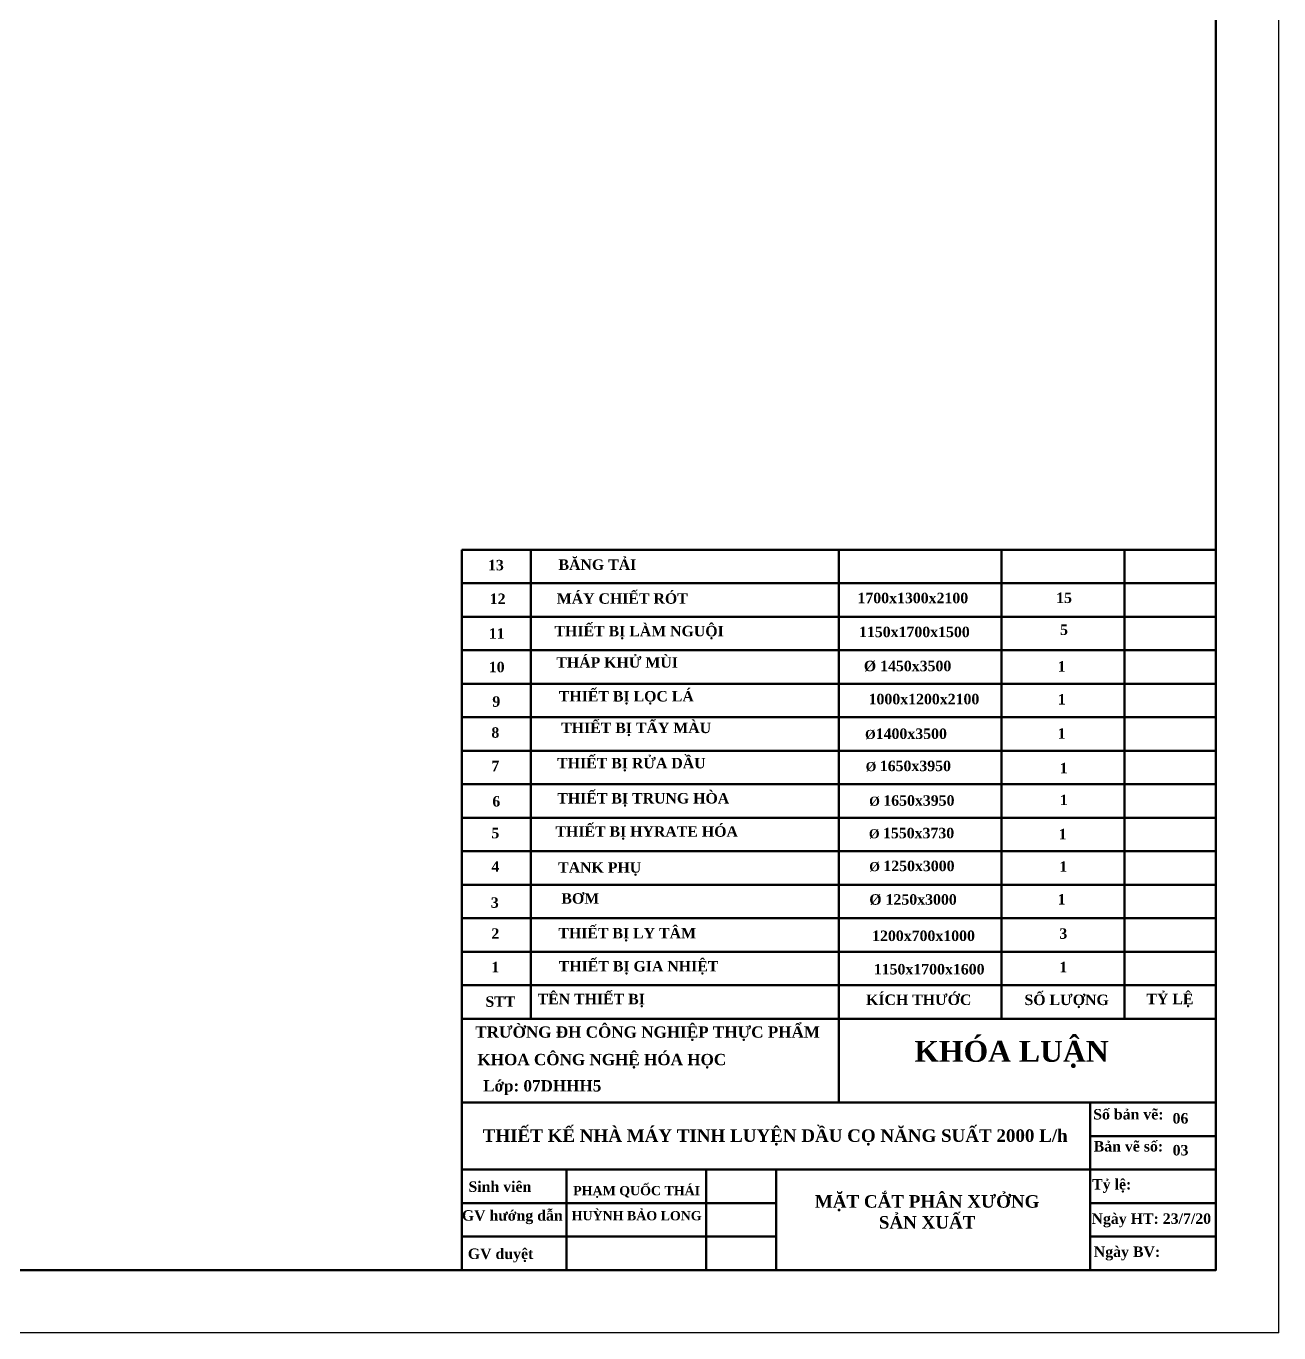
# Model space of a CAD drawing. Header units: inches. Extents: x 102447 to 288095, y 37526 to 105682.
# Drawn here: x 111914 to 114904, y 73564 to 76684 of the extents above; entities that cross this region are included whole.
import ezdxf

# ---------------------------------------------------------------- set-up
doc = ezdxf.new("R2010")
doc.units = ezdxf.units.IN
doc.header["$LTSCALE"] = 200
doc.header["$MEASUREMENT"] = 0
doc.linetypes.add('CENTER', pattern=[17.5, 13, -1.5, 1.5, -1.5])
doc.layers.add('chinh', color=7, linetype='Continuous', lineweight=50)
doc.layers.add('DAMPER', color=211, linetype='CENTER', lineweight=35)
doc.styles.add('HY', font='VHAVAN.TTF')

msp = doc.modelspace()

# ---------------------------------------------------------------- linework, layer by layer
for q in [(114903.5, 79803.6), (106093.5, 73563.6)]:
    msp.add_line((114903.5, 73563.6), q)
at = {"layer": 'chinh', "ltscale": 15}
for p, q in [((112953.5, 75433.6), (114753.5, 75433.6)), ((112953.5, 75353.6), (112953.5, 75433.6)), ((113118.4, 75433.6), (113118.4, 75113.6)), ((113853.5, 75113.6), (113853.5, 75433.6)), ((114241.2, 75113.6), (114241.2, 75433.6)), ((114535.1, 75113.6), (114535.1, 75433.6)), ((112953.5, 75353.6), (114753.5, 75353.6)), ((112953.5, 75273.6), (112953.5, 75353.6)), ((112953.5, 75193.6), (112953.5, 75273.6)), ((112953.5, 75273.6), (114753.5, 75273.6)), ((112953.5, 75113.6), (112953.5, 75193.6)), ((112953.5, 75193.6), (114753.5, 75193.6)), ((112953.5, 75193.6), (114753.5, 75193.6)), ((113118.4, 75193.6), (113118.4, 75033.6)), ((113853.5, 75033.6), (113853.5, 75193.6)), ((114241.2, 75033.6), (114241.2, 75193.6)), ((114535.1, 75033.6), (114535.1, 75193.6)), ((112953.5, 75033.6), (112953.5, 75113.6)), ((112953.5, 75033.6), (112953.5, 75113.6)), ((112953.5, 75113.6), (114753.5, 75113.6)), ((112953.5, 74953.6), (112953.5, 75033.6)), ((112953.5, 75033.6), (114753.5, 75033.6)), ((113118.4, 75033.6), (113118.4, 74873.6)), ((113853.5, 74873.6), (113853.5, 75033.6)), ((114241.2, 74873.6), (114241.2, 75033.6)), ((114535.1, 74873.6), (114535.1, 75033.6)), ((112953.5, 74873.6), (112953.5, 74953.6)), ((112953.5, 74953.6), (114753.5, 74953.6)), ((112953.5, 74953.6), (114753.5, 74953.6)), ((113853.5, 74793.6), (113853.5, 74953.6)), ((114241.2, 74793.6), (114241.2, 74953.6)), ((114535.1, 74793.6), (114535.1, 74953.6)), ((112953.5, 74793.6), (112953.5, 74873.6)), ((112953.5, 74793.6), (112953.5, 74873.6)), ((112953.5, 74873.6), (114753.5, 74873.6)), ((113118.4, 74873.6), (113118.4, 74793.6)), ((112953.5, 74713.6), (112953.5, 74793.6)), ((112953.5, 74793.6), (114753.5, 74793.6)), ((113118.4, 74793.6), (113118.4, 74633.6)), ((113853.5, 74633.6), (113853.5, 74793.6)), ((114241.2, 74633.6), (114241.2, 74793.6)), ((114535.1, 74633.6), (114535.1, 74793.6)), ((112953.5, 74633.6), (112953.5, 74713.6)), ((112953.5, 74713.6), (114753.5, 74713.6)), ((112953.5, 74713.6), (114753.5, 74713.6)), ((113118.4, 74713.6), (113118.4, 74553.6)), ((113853.5, 74553.6), (113853.5, 74713.6)), ((114241.2, 74553.6), (114241.2, 74713.6)), ((114535.1, 74553.6), (114535.1, 74713.6)), ((112953.5, 74553.6), (112953.5, 74633.6)), ((112953.5, 74633.6), (114753.5, 74633.6)), ((112953.5, 74473.6), (112953.5, 74553.6)), ((112953.5, 74553.6), (114753.5, 74553.6)), ((113118.4, 74553.6), (113118.4, 74393.6)), ((113853.5, 74393.6), (113853.5, 74553.6)), ((114241.2, 74393.6), (114241.2, 74553.6)), ((114535.1, 74393.6), (114535.1, 74553.6)), ((112953.5, 74393.6), (112953.5, 74473.6)), ((112953.5, 74473.6), (114753.5, 74473.6)), ((112953.5, 74473.6), (114753.5, 74473.6)), ((113118.4, 74473.6), (113118.4, 74313.6)), ((113853.5, 74113.6), (113853.5, 74473.6)), ((114241.2, 74313.6), (114241.2, 74473.6)), ((114535.1, 74313.6), (114535.1, 74473.6)), ((112953.5, 74313.6), (112953.5, 74393.6)), ((112953.5, 74393.6), (114753.5, 74393.6)), ((114241.2, 74313.6), (113853.5, 74313.6)), ((112953.5, 74113.6), (114753.5, 74113.6)), ((114453.5, 74113.6), (114453.5, 73713.6)), ((114453.5, 74033.6), (114753.5, 74033.6)), ((112953.5, 73953.6), (114753.5, 73953.6)), ((113203.5, 73953.6), (113203.5, 73713.6)), ((113536.5, 73953.6), (113536.5, 73713.6)), ((113703.5, 73953.6), (113703.5, 73713.6)), ((112953.5, 73873.6), (113703.5, 73873.6)), ((114453.5, 73873.6), (114753.5, 73873.6)), ((112953.5, 73793.6), (113703.5, 73793.6)), ((114453.5, 73793.6), (114753.5, 73793.6)), ((113703.5, 73713.6), (113503.5, 73713.6))]:
    msp.add_line(p, q, dxfattribs=at)
for points in [[(106343.5, 73713.6), (114753.5, 73713.6), (114753.5, 79653.6), (106343.5, 79653.6)], [(112953.5, 73713.6), (114753.5, 73713.6), (114753.5, 74313.6), (112953.5, 74313.6)]]:
    msp.add_lwpolyline(points, close=True, dxfattribs=at)
at = {"layer": 'DAMPER', "color": 0, "linetype": 'ByBlock'}
for p, q in [((112953.5, 74553.6), (112953.5, 74633.6)), ((112953.5, 74313.6), (112953.5, 74393.6)), ((114753.5, 73873.6), (114753.5, 74033.6))]:
    msp.add_line(p, q, dxfattribs=at)

# ---------------------------------------------------------------- texts
at = {"layer": 'DAMPER', "color": 0, "linetype": 'ByBlock', "attachment_point": 3, "style": 'HY'}
for s, insert, char_height in [('{\\fTimes New Roman|b1|i0|c0|p18;\\H1.25x;BĂNG TẢI}', (113370.1, 75410.4), 20), ('{\\fTimes New Roman|b1|i0|c0|p18;\\H1.25x;13}', (113053.8, 75409.2), 20), ('{\\fTimes New Roman|b1|i0|c0|p18;\\H1.25x;12}', (113057.9, 75328.9), 20), ('{\\fTimes New Roman|b1|i0|c0|p18;\\H1.25x;MÁY CHIẾT RÓT}', (113492.8, 75329.5), 20), ('{\\fTimes New Roman|b1|i0|c0|p18;\\H1.25x;1700x1300x2100}', (114162.1, 75330.7), 20), ('{\\fTimes New Roman|b1|i0|c0|p18;\\H1.25x;15}', (114409.7, 75331.2), 20), ('{\\fTimes New Roman|b1|i0|c0|p18;\\H1.25x;THIẾT BỊ LÀM NGUỘI}', (113578.7, 75251.7), 20), ('{\\fTimes New Roman|b1|i0|c0|p18;\\H1.25x;5}', (114400.2, 75255), 20), ('{\\fTimes New Roman|b1|i0|c0|p18;11}', (113055.7, 75245.9), 25), ('{\\fTimes New Roman|b1|i0|c0|p18;1150x1700x1500}', (114165.8, 75249.7), 25), ('{\\fTimes New Roman|b1|i0|c0|p18;\\H1.25x;10}', (113055.7, 75165.9), 20), ('{\\fTimes New Roman|b1|i0|c0|p18;\\H1.25x;THÁP KHỬ MÙI}', (113469.3, 75176.9), 20), ('{\\fTimes New Roman|b1|i0|c0|p18;Ø 1450x3500}', (114121.8, 75168.4), 25), ('{\\fTimes New Roman|b1|i0|c0|p18;\\H1.25x;1}', (114394.3, 75167.2), 20), ('{\\fTimes New Roman|b1|i0|c0|p18;\\H1.25x;THIẾT BỊ LỌC LÁ}', (113507.2, 75096.1), 20), ('{\\fTimes New Roman|b1|i0|c0|p18;\\H1.25x;9}', (113045.3, 75083.5), 20), ('{\\fTimes New Roman|b1|i0|c0|p18;\\H1.25x;1000x1200x2100}', (114188.7, 75089.4), 20), ('{\\fTimes New Roman|b1|i0|c0|p18;\\H1.25x;1}', (114394.8, 75088.9), 20), ('{\\fTimes New Roman|b1|i0|c0|p18;8}', (113043, 75009.5), 25), ('{\\fTimes New Roman|b1|i0|c0|p18;\\H1.25x;THIẾT BỊ TẨY MÀU}', (113548.5, 75020.7), 20), ('{\\fTimes New Roman|b1|i0|c0|p18;\\H1.25x;1}', (114394.3, 75007.2), 20), ('{\\fTimes New Roman|b1|i0|c0|p18;\\H1.25x;THIẾT BỊ RỬA DẦU}', (113535.4, 74936.4), 20), ('{\\fTimes New Roman|b1|i0|c0|p18;\\H1.25x;7}', (113043, 74929.5), 20), ('{\\fTimes New Roman|b1|i0|c0|p18;\\H1.08333x;Ø \\H1.15385x;1650x3950}', (114121, 74929.8), 20), ('{\\fTimes New Roman|b1|i0|c0|p18;\\H1.25x;1}', (114399.5, 74924.6), 20), ('{\\fTimes New Roman|b1|i0|c0|p18;\\H1.25x;THIẾT BỊ TRUNG HÒA}', (113591.7, 74852.5), 20), ('{\\fTimes New Roman|b1|i0|c0|p18;\\H1.25x;1}', (114399.7, 74848.6), 20), ('{\\fTimes New Roman|b1|i0|c0|p18;\\H1.25x;6}', (113045.3, 74845.3), 20), ('{\\fTimes New Roman|b1|i0|c0|p18;\\H1.08333x;Ø \\H1.15385x;1650x3950}', (114129.4, 74847.2), 20), ('{\\fTimes New Roman|b1|i0|c0|p18;5}', (113043, 74769.5), 25), ('{\\fTimes New Roman|b1|i0|c0|p18;\\H1.25x;THIẾT BỊ HYRATE HÓA}', (113612.5, 74773.2), 20), ('{\\fTimes New Roman|b1|i0|c0|p18;\\H1.08333x;Ø \\H1.15385x;1550x3730}', (114128.7, 74769.5), 20), ('{\\fTimes New Roman|b1|i0|c0|p18;\\H1.25x;1}', (114396.9, 74766.9), 20), ('{\\fTimes New Roman|b1|i0|c0|p18;\\H1.25x;4}', (113043, 74689.5), 20), ('{\\fTimes New Roman|b1|i0|c0|p18;\\H1.25x;TANK PHỤ}', (113381.7, 74687.3), 20), ('{\\fTimes New Roman|b1|i0|c0|p18;\\H1.08333x;Ø \\H1.15385x;1250x3000}', (114129.5, 74691), 20), ('{\\fTimes New Roman|b1|i0|c0|p18;\\H1.25x;1}', (114398.5, 74689.5), 20), ('{\\fTimes New Roman|b1|i0|c0|p18;\\H1.25x;3}', (113041.7, 74603.5), 20), ('{\\fTimes New Roman|b1|i0|c0|p18;\\H1.25x;BƠM}', (113281.4, 74613.4), 20), ('{\\fTimes New Roman|b1|i0|c0|p18;Ø 1250x3000}', (114134.8, 74610.9), 25), ('{\\fTimes New Roman|b1|i0|c0|p18;\\H1.25x;1}', (114394.5, 74611.3), 20), ('{\\fTimes New Roman|b1|i0|c0|p18;\\H1.25x;THIẾT BỊ LY TÂM}', (113512.4, 74530.4), 20), ('{\\fTimes New Roman|b1|i0|c0|p18;2}', (113043, 74529.5), 25), ('{\\fTimes New Roman|b1|i0|c0|p18;\\H1.25x;1200x700x1000}', (114178.2, 74524.2), 20), ('{\\fTimes New Roman|b1|i0|c0|p18;\\H1.25x;3}', (114398.5, 74529.5), 20), ('{\\fTimes New Roman|b1|i0|c0|p18;\\H1.25x;1}', (113043, 74449.5), 20), ('{\\fTimes New Roman|b1|i0|c0|p18;\\H1.25x;THIẾT BỊ GIA NHIỆT}', (113565.8, 74451.5), 20), ('{\\fTimes New Roman|b1|i0|c0|p18;\\H1.25x;1150x1700x1600}', (114201.1, 74444.4), 20), ('{\\fTimes New Roman|b1|i0|c0|p18;\\H1.25x;1}', (114398.5, 74449.5), 20), ('{\\fTimes New Roman|b1|i0|c0|p18;\\H1.25x;TÊN THIẾT BỊ}', (113390.5, 74373.2), 20), ('{\\fTimes New Roman|b1|i0|c0|p18;\\H1.25x;TÊN THIẾT BỊ}', (113390.5, 74373.2), 20), ('{\\fTimes New Roman|b1|i0|c0|p18;\\H1.25x;TỶ LỆ}', (114699.7, 74373.4), 20), ('{\\fTimes New Roman|b1|i0|c0|p18;\\H1.25x; STT}', (113081.3, 74367.1), 20), ('{\\fTimes New Roman|b1|i0|c0|p18;\\H1.25x;KÍCH TH\\fTimes New Roman|b1|i0|c163|p18;Ư\\fTimes New Roman|b1|i0|c0|p18;ỚC}', (114169.7, 74371.5), 20), ('{\\fTimes New Roman|b1|i0|c0|p18;\\H1.25x;SỐ L\\fTimes New Roman|b1|i0|c163|p18;Ư\\fTimes New Roman|b1|i0|c0|p18;ỢNG}', (114497.5, 74371.3), 20), ('{\\fTimes New Roman|b1|i0|c0|p18;TR\\fTimes New Roman|b1|i0|c163|p18;Ư\\fTimes New Roman|b1|i0|c0|p18;ỜNG \\fTimes New Roman|b1|i0|c238|p18;Đ\\fTimes New Roman|b1|i0|c0|p18;H CÔNG NGHIỆP THỰC PHẨM}', (113808.4, 74295.4), 27), ('{\\fTimes New Roman|b1|i0|c0|p18;\\H1.25x;KHÓA LUẬN}', (114497.2, 74260.8), 40), ('{\\fTimes New Roman|b1|i0|c0|p18;KHOA CÔNG NGHỆ HÓA HỌC }', (113584.5, 74229.7), 27), ('{\\fTimes New Roman|b1|i0|c0|p18;Lớp: 07DHHH5}', (113286.5, 74167), 27), ('{\\fTimes New Roman|b1|i0|c0|p18;Số bản vẽ:}', (114628.3, 74098.1), 25), ('{\\fTimes New Roman|b1|i0|c0|p18;06}', (114687.6, 74088.4), 25), ('{\\fTimes New Roman|b1|i0|c0|p18;\\H1.5x;THIẾT KẾ NHÀ MÁY TINH LUYỆN DẦU CỌ NĂNG SUẤT 2000 L/h}', (114399.5, 74049.6), 20), ('{\\fTimes New Roman|b1|i0|c0|p18;Bản vẽ số:}', (114627.3, 74021.6), 25), ('{\\fTimes New Roman|b1|i0|c0|p18;03}', (114687.8, 74012.3), 25), ('{\\fTimes New Roman|b1|i0|c0|p18;\\H1.25x;Sinh viên}', (113119.5, 73925.3), 20), ('{\\fTimes New Roman|b1|i0|c0|p18;PHẠM QUỐC THÁI}', (113522.2, 73914.2), 22), ('{\\fTimes New Roman|b1|i0|c0|p18;Tỷ lệ:}', (114551.3, 73930.9), 25), ('{\\fTimes New Roman|b1|i0|c0|p18;\\H1.25x;GV h\\fTimes New Roman|b1|i0|c163|p18;ư\\fTimes New Roman|b1|i0|c0|p18;ớng dẫn}', (113194.4, 73856.5), 20), ('{\\fTimes New Roman|b1|i0|c0|p18;HUỲNH BẢO LONG}', (113525.9, 73854.4), 22), ('{\\fTimes New Roman|b1|i0|c0|p18;Ngày HT: 23/7/20}', (114741.8, 73848.9), 25), ('{\\fTimes New Roman|b1|i0|c0|p18;\\H1.25x;GV duyệt}', (113124.2, 73765), 20), ('{\\fTimes New Roman|b1|i0|c0|p18;Ngày BV: }', (114620.3, 73769.9), 25)]:
    msp.add_mtext(s, dxfattribs=dict(at, insert=insert, char_height=char_height))
at = {"layer": 'DAMPER', "color": 0, "linetype": 'ByBlock', "char_height": 20, "attachment_point": 3, "style": 'HY'}
for s, insert, width in [('{\\fTimes New Roman|b1|i0|c0|p18;\\H1.08333x;Ø\\H1.15385x;1400x3500}', (114111.3, 75006.7), 170.9), ('\\pxqc;{\\fTimes New Roman|b1|i0|c0|p18;\\H1.5x;MẶT CẮT PHÂN XƯỞNG SẢN XUẤT }', (114360.3, 73892.5), 592.445)]:
    msp.add_mtext(s, dxfattribs=dict(at, insert=insert, width=width))

doc.saveas('drawing.dxf')
